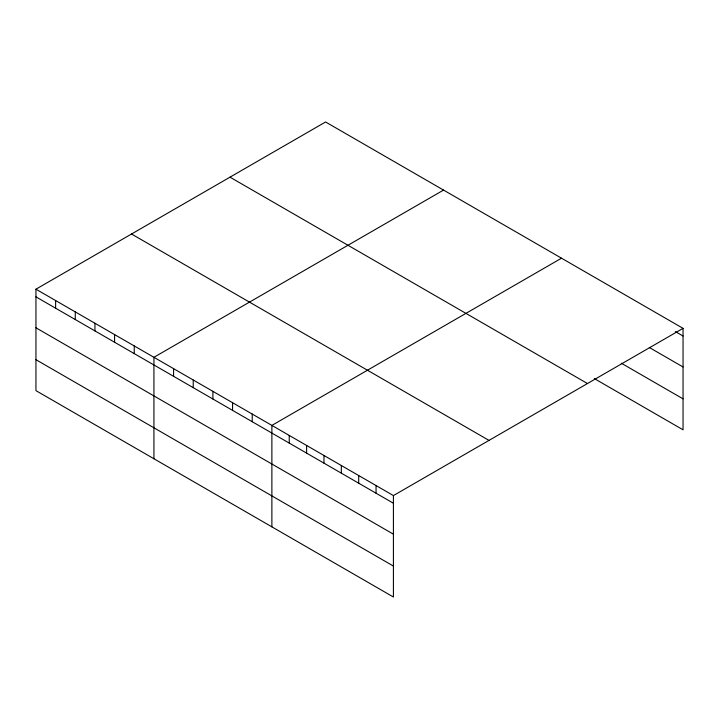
<?xml version="1.0" encoding="UTF-8"?>
<svg xmlns="http://www.w3.org/2000/svg" width="719" height="719" viewBox="0 0 719 719"><rect width="100%" height="100%" fill="white"/><g stroke="black" fill="none" stroke-linecap="round" stroke-linejoin="round"><path stroke-width="1.08" d="M35.95 289.191L393.419 495.58L393.419 597.022L35.95 390.642L35.95 289.191L325.581 121.978L683.05 328.358L683.05 429.809L594.307 378.571M443.542 190.086L153.92 357.298L153.92 458.74M561.512 258.193L271.881 425.405L271.881 526.847M393.419 495.58L683.05 328.358M675.33 331.567L683.05 336.016M649.293 347.475L683.05 366.969M621.315 363.212L683.05 398.856M229.999 177.162L587.477 383.542M131.523 234.008L489.001 440.396M35.95 296.848L393.419 503.237M35.95 327.801L393.419 534.181M35.95 359.689L393.419 566.069M376.055 485.55L376.055 493.207M358.7 475.529L358.7 483.186M341.336 465.508L341.336 473.156M323.972 455.478L323.972 463.135M306.609 445.456L306.609 453.114M289.245 435.435L289.245 443.084M252.225 414.054L252.225 421.711M232.561 402.703L232.561 410.36M212.896 391.352L212.896 399.009M193.24 380L193.24 387.658M173.576 368.649L173.576 376.307M134.255 345.947L134.255 353.604M114.591 334.596L114.591 342.253M94.935 323.244L94.935 330.902M75.27 311.893L75.27 319.551M55.615 300.542L55.615 308.199"/></g></svg>
